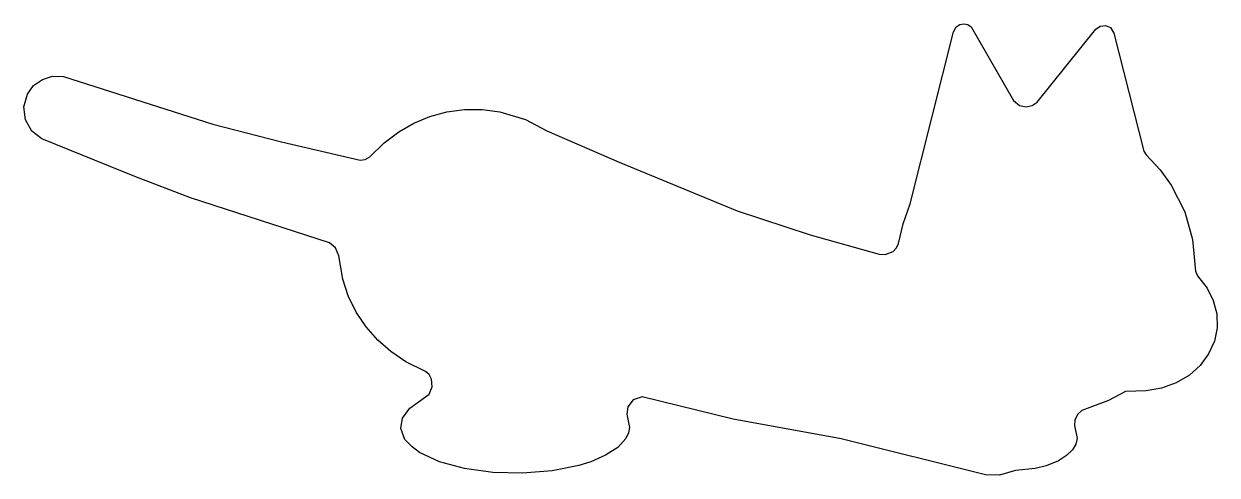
# Model space of a CAD drawing. Extents: x 0 to 3, y 0 to 1.14.
import ezdxf

# ---------------------------------------------------------------- set-up
doc = ezdxf.new("R2010")
doc.units = 0

msp = doc.modelspace()

# ---------------------------------------------------------------- linework, layer by layer
msp.add_lwpolyline([(0.7915, 0.552), (0.7839, 0.5719), (0.7682, 0.5844), (0.4187, 0.6976), (0.279, 0.7509), (0.0455, 0.8457), (0.0204, 0.8652), (0.0042, 0.8936), (0, 0.926), (0.0089, 0.9583), (0.0245, 0.9796), (0.0467, 0.9955), (0.0724, 1.0033), (0.0997, 1.0024), (0.4752, 0.883), (0.6477, 0.8382), (0.8459, 0.7919), (0.8578, 0.7938), (0.87, 0.8002), (0.9062, 0.836), (0.9423, 0.8635), (0.9801, 0.8853), (1.0208, 0.9021), (1.0638, 0.9137), (1.1079, 0.9195), (1.1524, 0.9196), (1.1965, 0.9138), (1.2608, 0.8943), (1.3149, 0.8663), (1.4968, 0.7873), (1.7934, 0.6649), (1.9765, 0.6048), (2.1506, 0.556), (2.1651, 0.5546), (2.1851, 0.5622), (2.1942, 0.5719), (2.1992, 0.5824), (2.2104, 0.6322), (2.2282, 0.6821), (2.3375, 1.1153), (2.3442, 1.1272), (2.3528, 1.133), (2.3629, 1.135), (2.373, 1.133), (2.3815, 1.1273), (2.4877, 0.9426), (2.5033, 0.9299), (2.5198, 0.9263), (2.5347, 0.9294), (2.5473, 0.9379), (2.6948, 1.1216), (2.7057, 1.1296), (2.7191, 1.1311), (2.7315, 1.1257), (2.7406, 1.1116), (2.8158, 0.8145), (2.8214, 0.8053), (2.8566, 0.7681), (2.8848, 0.7297), (2.9189, 0.6624), (2.9383, 0.5929), (2.9454, 0.5132), (2.9507, 0.5017), (2.9749, 0.4705), (2.9903, 0.4396), (2.999, 0.4055), (3, 0.3708), (2.9931, 0.3367), (2.9787, 0.3047), (2.9573, 0.2758), (2.9304, 0.2518), (2.897, 0.232), (2.86, 0.2187), (2.8214, 0.212), (2.7693, 0.21), (2.727, 0.1881), (2.6598, 0.1628), (2.6486, 0.1523), (2.6423, 0.1382), (2.6417, 0.1246), (2.6481, 0.0924), (2.6445, 0.0779), (2.6361, 0.0636), (2.6216, 0.0492), (2.6015, 0.0363), (2.5704, 0.0236), (2.5423, 0.0167), (2.4933, 0.0116), (2.4531, 0), (2.4177, 0.0012), (2.055, 0.0917), (1.7831, 0.1412), (1.5545, 0.1966), (1.532, 0.1894), (1.5184, 0.1721), (1.5157, 0.1535), (1.5227, 0.1195), (1.5202, 0.1063), (1.5133, 0.092), (1.493, 0.0698), (1.4626, 0.05), (1.4255, 0.0338), (1.3956, 0.0243), (1.3281, 0.0106), (1.254, 0.0046), (1.1788, 0.0066), (1.1076, 0.0165), (1.0446, 0.0338), (0.9948, 0.0572), (0.9759, 0.0709), (0.9582, 0.09), (0.9476, 0.1169), (0.9519, 0.143), (0.9702, 0.1682), (1.0187, 0.2038), (1.0268, 0.2218), (1.0251, 0.2415), (1.0186, 0.253), (1.01, 0.2608), (0.9605, 0.2853), (0.9224, 0.3108), (0.8897, 0.3397), (0.8603, 0.3731), (0.8356, 0.4101), (0.8157, 0.4509), (0.8015, 0.493)], close=True)

doc.saveas('drawing.dxf')
